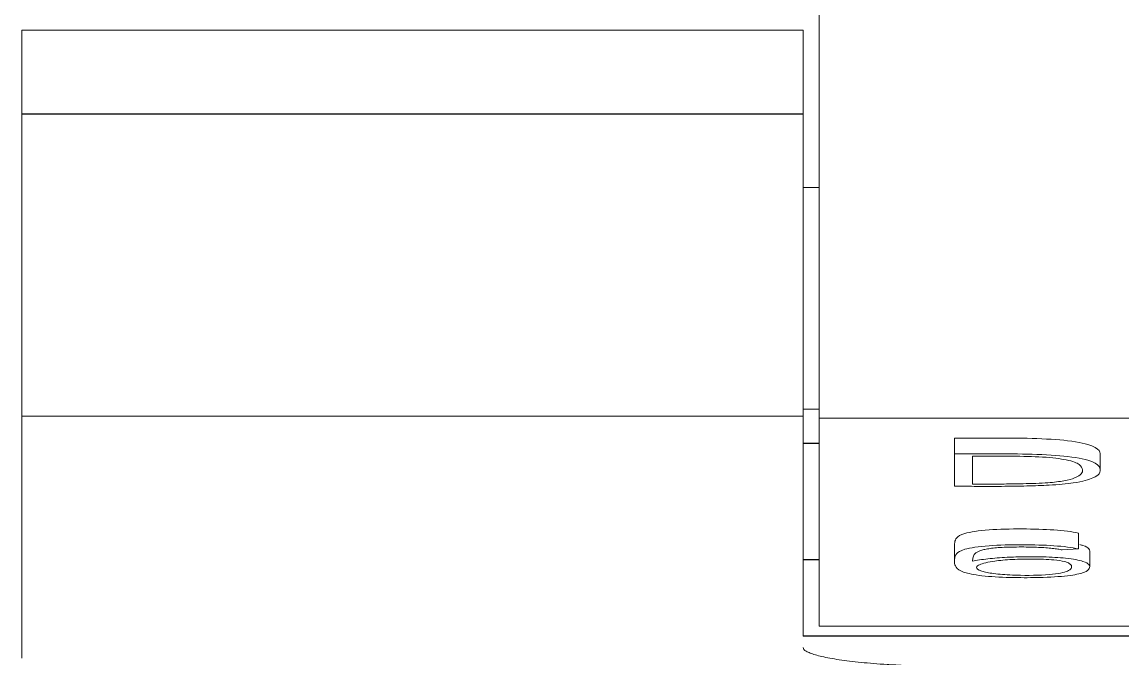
# Model space of a CAD drawing. Header units: millimetres. Extents: x 0 to 594, y 0 to 420.
# Drawn here: x 235.37 to 242.27, y 50.35 to 54.35 of the extents above; entities that cross this region are included whole.
import ezdxf

# ---------------------------------------------------------------- set-up
doc = ezdxf.new("R2010")
doc.units = ezdxf.units.MM
doc.layers.add('1', color=7, linetype='Continuous')

msp = doc.modelspace()

# ---------------------------------------------------------------- linework, layer by layer
at = {"layer": '1', "color": 7, "linetype": 'Continuous', "lineweight": 13}
for p, q in [((240.371, 51.8594), (240.371, 64.9091)), ((240.271, 54.2952), (235.371, 54.2952)), ((235.371, 53.7683), (235.371, 51.8722)), ((240.271, 51.8722), (240.271, 53.7683)), ((240.271, 53.3091), (240.371, 53.3091)), ((240.3713, 51.9174), (240.278, 51.9174)), ((240.271, 51.8722), (235.371, 51.8722)), ((240.371, 50.5555), (240.371, 51.8594)), ((265.171, 51.8594), (240.371, 51.8594)), ((241.2205, 51.6362), (241.2205, 51.7353)), ((241.2205, 51.6362), (241.2205, 51.4338)), ((241.3336, 51.6218), (241.3336, 51.447)), ((242.135, 51.5331), (242.135, 51.6323)), ((241.9972, 51.0398), (241.9972, 51.139)), ((241.2202, 51.0628), (241.2202, 50.9636)), ((241.9972, 51.0398), (241.8951, 51.0331)), ((242.0684, 50.9265), (242.0684, 51.0257)), ((265.171, 50.5555), (240.371, 50.5555))]:
    msp.add_line(p, q, dxfattribs=at)
at = {"layer": '1', "color": 7, "linetype": 'Continuous', "lineweight": 25}
for p, q in [((240.271, 53.7683), (235.371, 53.7683)), ((240.371, 51.701), (240.271, 51.701)), ((240.371, 50.9702), (240.271, 50.9702)), ((265.271, 50.492), (240.271, 50.492))]:
    msp.add_line(p, q, dxfattribs=at)
at = {"layer": '1', "color": 7, "linetype": 'Continuous', "lineweight": 13}
for points, knots in [([(235.371, 54.2952), (235.371, 54.2954), (235.371, 54.2786), (235.371, 54.2189), (235.371, 54.1362), (235.371, 54.0327), (235.371, 53.91), (235.371, 53.8195), (235.371, 53.7683)], [0, 0, 0, 0, 0.209934, 0.388025, 0.550896, 0.688746, 0.831871, 1, 1, 1, 1]), ([(240.271, 54.2952), (240.271, 54.2954), (240.271, 54.2787), (240.271, 54.2189), (240.271, 54.1362), (240.271, 54.0327), (240.271, 53.91), (240.271, 53.8195), (240.271, 53.7683)], [0, 0, 0, 0, 0.210002, 0.388077, 0.550935, 0.688773, 0.831885, 1, 1, 1, 1]), ([(240.2711, 51.9081), (240.2711, 51.9131), (240.2722, 51.9168), (240.2748, 51.9174), (240.2754, 51.9174)], [0, 0, 0, 0, 0.794064, 1, 1, 1, 1]), ([(235.371, 51.8722), (235.371, 51.7277), (235.371, 51.2537), (235.371, 50.7522), (235.371, 50.4001), (235.371, 50.3548)], [0, 0, 0, 0, 0.272684, 0.906013, 1, 1, 1, 1]), ([(240.271, 51.8722), (240.271, 51.7277), (240.271, 51.254), (240.271, 50.7998), (240.271, 50.492)], [0, 0, 0, 0, 0.301146, 1, 1, 1, 1]), ([(242.135, 51.6323), (242.135, 51.6369), (242.131, 51.6552), (242.1044, 51.6859), (241.962, 51.7202), (241.7115, 51.7355), (241.4636, 51.7356), (241.302, 51.7359), (241.2205, 51.7353)], [0, 0, 0, 0, 0.074698, 0.294301, 0.496214, 0.667508, 0.833288, 1, 1, 1, 1]), ([(241.2205, 51.4338), (241.2677, 51.433), (241.3658, 51.432), (241.5182, 51.4321), (241.67, 51.4343), (241.8306, 51.4391), (241.9653, 51.4512), (242.0442, 51.4686), (242.0998, 51.4883), (242.136, 51.5145), (242.1371, 51.5489), (242.1044, 51.5867), (241.962, 51.621), (241.7115, 51.6363), (241.4636, 51.6364), (241.302, 51.6367), (241.2205, 51.6362)], [0, 0, 0, 0, 0.048928, 0.10152, 0.156673, 0.206259, 0.270351, 0.31956, 0.366981, 0.439378, 0.534587, 0.645045, 0.746603, 0.832762, 0.916147, 1, 1, 1, 1]), ([(241.3336, 51.447), (241.4001, 51.4465), (241.506, 51.4465), (241.6644, 51.4488), (241.806, 51.4528), (241.9185, 51.4672), (241.9851, 51.4872), (242.0214, 51.5111), (242.0258, 51.5393), (242.0126, 51.5689), (241.9456, 51.5981), (241.7841, 51.6186), (241.5919, 51.622), (241.4451, 51.6217), (241.3629, 51.6218), (241.3336, 51.6218)], [0, 0, 0, 0, 0.085013, 0.135874, 0.205821, 0.265138, 0.333279, 0.422662, 0.50952, 0.618636, 0.722487, 0.80996, 0.894466, 0.962458, 1, 1, 1, 1]), ([(241.2202, 51.0627), (241.2202, 51.0686), (241.2216, 51.0841), (241.2295, 51.1089), (241.2688, 51.1377), (241.4182, 51.1618), (241.6429, 51.1667), (241.8599, 51.1608), (241.9562, 51.1479), (241.9972, 51.139)], [0, 0, 0, 0, 0.095022, 0.251763, 0.402668, 0.564106, 0.709478, 0.849687, 1, 1, 1, 1]), ([(241.3336, 50.9618), (241.3594, 50.9679), (241.4201, 50.9778), (241.5388, 50.9876), (241.6615, 50.9904), (241.7895, 50.9903), (241.9377, 50.9823), (242.0341, 50.963), (242.069, 50.9398), (242.0706, 50.9166), (242.0444, 50.8931), (241.9581, 50.8713), (241.791, 50.8595), (241.6055, 50.8583), (241.4173, 50.8651), (241.2807, 50.8877), (241.2299, 50.9171), (241.2194, 50.9487), (241.22, 50.9801), (241.2295, 51.0097), (241.2688, 51.0385), (241.4182, 51.0626), (241.6429, 51.0675), (241.8599, 51.0616), (241.9562, 51.0487), (241.9972, 51.0398)], [0, 0, 0, 0, 0.03564, 0.067865, 0.092923, 0.119268, 0.154068, 0.197126, 0.234707, 0.279879, 0.320329, 0.360962, 0.405677, 0.442102, 0.485709, 0.532505, 0.586175, 0.644312, 0.701767, 0.753421, 0.803151, 0.856352, 0.904259, 0.950465, 1, 1, 1, 1]), ([(242.0058, 51.0666), (242.0133, 51.0647), (242.043, 51.0563), (242.0636, 51.0426), (242.0684, 51.0307), (242.0684, 51.0259)], [0, 0, 0, 0, 0.146565, 0.653028, 1, 1, 1, 1]), ([(241.8951, 51.0331), (241.8875, 51.035), (241.8696, 51.0387), (241.835, 51.0434), (241.7935, 51.0471), (241.7468, 51.0497), (241.6957, 51.0514), (241.6378, 51.0519), (241.5775, 51.0513), (241.5192, 51.0494), (241.4711, 51.0459), (241.4329, 51.041), (241.4018, 51.035), (241.3782, 51.0278), (241.3605, 51.0194), (241.3477, 51.01), (241.3406, 50.9995), (241.3367, 50.9878), (241.3341, 50.9752), (241.3336, 50.9663), (241.3336, 50.9618)], [0, 0, 0, 0, 0.043481, 0.085549, 0.127923, 0.170971, 0.214845, 0.260884, 0.317917, 0.367656, 0.41257, 0.456833, 0.503792, 0.555243, 0.612421, 0.675966, 0.746378, 0.823872, 0.908402, 1, 1, 1, 1]), ([(241.7042, 50.9759), (241.6553, 50.9761), (241.5629, 50.9739), (241.4365, 50.9595), (241.3669, 50.9403), (241.3519, 50.9165), (241.3921, 50.8959), (241.4999, 50.8794), (241.6552, 50.871), (241.8562, 50.8776), (241.9406, 50.9011), (241.9584, 50.9245), (241.9525, 50.9479), (241.8824, 50.9716), (241.7532, 50.9756), (241.7042, 50.9759)], [0, 0, 0, 0, 0.0625, 0.125, 0.21875, 0.28125, 0.375, 0.4375, 0.5, 0.59375, 0.6875, 0.75, 0.84375, 0.9375, 1, 1, 1, 1]), ([(240.2711, 50.4207), (240.2711, 50.4127), (240.2778, 50.4049), (240.2971, 50.3933), (240.3051, 50.3895), (240.3241, 50.3819), (240.3353, 50.3782), (240.3727, 50.3672), (240.403, 50.3603), (240.4568, 50.3504), (240.4761, 50.3472), (240.5176, 50.341), (240.5395, 50.3381), (240.6084, 50.3297), (240.6587, 50.3247), (240.7405, 50.3181), (240.769, 50.3161), (240.8269, 50.3124), (240.886, 50.309), (240.9474, 50.3063), (240.9944, 50.3046), (241.0102, 50.304), (241.042, 50.303), (241.0582, 50.3026), (241.1391, 50.3006), (241.2046, 50.2998), (241.2708, 50.2998)], [0, 0, 0, 0, 0.125, 0.125, 0.1875, 0.1875, 0.25, 0.25, 0.375, 0.375, 0.4375, 0.4375, 0.5, 0.5, 0.625, 0.625, 0.6875, 0.6875, 0.75, 0.8125, 0.8125, 0.84375, 0.84375, 0.875, 0.875, 1, 1, 1, 1])]:
    msp.add_open_spline(points, degree=3, knots=knots, dxfattribs=at)

doc.saveas('drawing.dxf')
